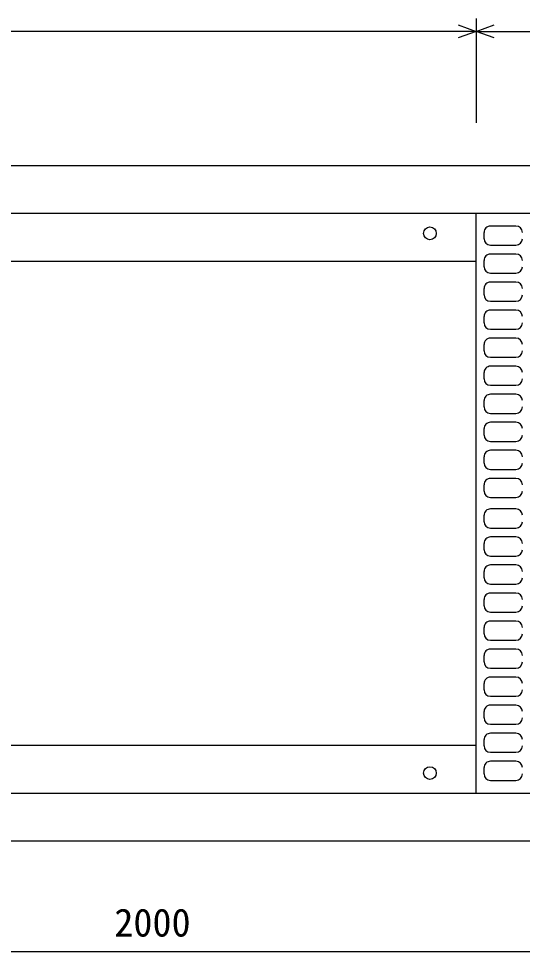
# Model space of a CAD drawing. Units: millimetres, scale not verified. Extents: x -16800 to 16800, y -5940 to 5940.
# Drawn here: x -8654 to -7864, y 2908 to 4372 of the extents above; entities that cross this region are included whole.
import ezdxf
from ezdxf.enums import TextEntityAlignment as Align

# ---------------------------------------------------------------- set-up
doc = ezdxf.new("R2010")
doc.units = ezdxf.units.MM
doc.header["$LTSCALE"] = 20
for name, color, linetype, lineweight in [('0-0_DIM', 7, 'Continuous', 25), ('0-2_HATCH', 6, 'Continuous', 25), ('0-5_OUTLINE', 3, 'Continuous', 25)]:
    doc.layers.add(name, color=color, linetype=linetype, lineweight=lineweight)
doc.styles.add('ＭＳ ゴシック', font='')
doc.styles.get('ＭＳ ゴシック').set_extended_font_data('MS Gothic')

msp = doc.modelspace()

# ---------------------------------------------------------------- linework, layer by layer
at = {"layer": '0-0_DIM'}
for p, q in [((-7936.22, 4372.23), (-7936.22, 4208.47)), ((-7936.22, 4352.23), (-8951.22, 4352.23)), ((-7936.22, 4352.23), (-7443.72, 4352.23)), ((-9443.72, 2908.47), (-7443.72, 2908.47))]:
    msp.add_line(p, q, dxfattribs=at)
for points in [[(-7964.41, 4362.49), (-7936.22, 4352.23), (-7964.41, 4341.97)], [(-7908.03, 4341.97), (-7936.22, 4352.23), (-7908.03, 4362.49)]]:
    msp.add_lwpolyline(points, dxfattribs=at)
at = {"layer": '0-2_HATCH'}
for p, q in [((-7873.72, 4046.8), (-7913.72, 4046.8)), ((-7923.72, 4026.8), (-7923.72, 4036.8)), ((-7913.72, 4016.8), (-7873.72, 4016.8)), ((-7873.72, 4002.8), (-7913.72, 4002.8)), ((-7923.72, 3982.8), (-7923.72, 3992.8)), ((-7913.72, 3972.8), (-7873.72, 3972.8)), ((-7873.72, 3958.8), (-7913.72, 3958.8)), ((-7923.72, 3938.8), (-7923.72, 3948.8)), ((-7913.72, 3928.8), (-7873.72, 3928.8)), ((-7873.72, 3914.8), (-7913.72, 3914.8)), ((-7923.72, 3894.8), (-7923.72, 3904.8)), ((-7913.72, 3884.8), (-7873.72, 3884.8)), ((-7873.72, 3870.8), (-7913.72, 3870.8)), ((-7923.72, 3850.8), (-7923.72, 3860.8)), ((-7913.72, 3840.8), (-7873.72, 3840.8)), ((-7873.72, 3826.8), (-7913.72, 3826.8)), ((-7923.72, 3806.8), (-7923.72, 3816.8)), ((-7913.72, 3796.8), (-7873.72, 3796.8)), ((-7873.72, 3782.8), (-7913.72, 3782.8)), ((-7923.72, 3762.8), (-7923.72, 3772.8)), ((-7913.72, 3752.8), (-7873.72, 3752.8)), ((-7873.72, 3738.8), (-7913.72, 3738.8)), ((-7923.72, 3718.8), (-7923.72, 3728.8)), ((-7913.72, 3708.8), (-7873.72, 3708.8)), ((-7873.72, 3694.8), (-7913.72, 3694.8)), ((-7923.72, 3674.8), (-7923.72, 3684.8)), ((-7913.72, 3664.8), (-7873.72, 3664.8)), ((-7873.72, 3650.8), (-7913.72, 3650.8)), ((-7923.72, 3630.8), (-7923.72, 3640.8)), ((-7913.72, 3620.8), (-7873.72, 3620.8)), ((-7873.72, 3602.8), (-7913.72, 3602.8)), ((-7923.72, 3582.8), (-7923.72, 3592.8)), ((-7913.72, 3572.8), (-7873.72, 3572.8)), ((-7873.72, 3558.8), (-7913.72, 3558.8)), ((-7923.72, 3538.8), (-7923.72, 3548.8)), ((-7913.72, 3528.8), (-7873.72, 3528.8)), ((-7873.72, 3514.8), (-7913.72, 3514.8)), ((-7923.72, 3494.8), (-7923.72, 3504.8)), ((-7913.72, 3484.8), (-7873.72, 3484.8)), ((-7873.72, 3470.8), (-7913.72, 3470.8)), ((-7923.72, 3450.8), (-7923.72, 3460.8)), ((-7913.72, 3440.8), (-7873.72, 3440.8)), ((-7873.72, 3426.8), (-7913.72, 3426.8)), ((-7923.72, 3406.8), (-7923.72, 3416.8)), ((-7913.72, 3396.8), (-7873.72, 3396.8)), ((-7873.72, 3382.8), (-7913.72, 3382.8)), ((-7923.72, 3362.8), (-7923.72, 3372.8)), ((-7913.72, 3352.8), (-7873.72, 3352.8)), ((-7873.72, 3338.8), (-7913.72, 3338.8)), ((-7923.72, 3318.8), (-7923.72, 3328.8)), ((-7913.72, 3308.8), (-7873.72, 3308.8)), ((-7873.72, 3294.8), (-7913.72, 3294.8)), ((-7923.72, 3274.8), (-7923.72, 3284.8)), ((-7913.72, 3264.8), (-7873.72, 3264.8)), ((-7873.72, 3250.8), (-7913.72, 3250.8)), ((-7923.72, 3230.8), (-7923.72, 3240.8)), ((-7913.72, 3220.8), (-7873.72, 3220.8)), ((-7873.72, 3206.8), (-7913.72, 3206.8)), ((-7923.72, 3186.8), (-7923.72, 3196.8)), ((-7913.72, 3176.8), (-7873.72, 3176.8))]:
    msp.add_line(p, q, dxfattribs=at)
for centre in [(-8008.72, 4035.3), (-8008.72, 3188.3)]:
    msp.add_circle(centre, 10, dxfattribs=at)
for centre, start, end in [((-7913.72, 4036.8), 89.99998, 180), ((-7873.72, 4036.8), 0.00002, 90.00002), ((-7913.72, 4026.8), 180, 269.99997), ((-7873.72, 4026.8), 270, 359.99998), ((-7913.72, 3992.8), 89.99998, 180), ((-7873.72, 3992.8), 0.00002, 90.00002), ((-7913.72, 3982.8), 180, 269.99997), ((-7873.72, 3982.8), 270, 359.99998), ((-7913.72, 3948.8), 89.99998, 180), ((-7873.72, 3948.8), 0.00002, 90.00002), ((-7913.72, 3938.8), 180, 269.99997), ((-7873.72, 3938.8), 270, 359.99998), ((-7913.72, 3904.8), 89.99998, 180), ((-7873.72, 3904.8), 0.00002, 90.00002), ((-7913.72, 3894.8), 180, 269.99997), ((-7873.72, 3894.8), 270, 359.99998), ((-7913.72, 3860.8), 89.99998, 180), ((-7873.72, 3860.8), 0.00002, 90.00002), ((-7913.72, 3850.8), 180, 269.99997), ((-7873.72, 3850.8), 270, 359.99998), ((-7913.72, 3816.8), 89.99998, 180), ((-7873.72, 3816.8), 0.00002, 90.00002), ((-7913.72, 3806.8), 180, 269.99997), ((-7873.72, 3806.8), 270, 359.99998), ((-7913.72, 3772.8), 89.99998, 180), ((-7873.72, 3772.8), 0.00002, 90.00002), ((-7913.72, 3762.8), 180, 269.99997), ((-7873.72, 3762.8), 270, 359.99998), ((-7913.72, 3728.8), 89.99998, 180), ((-7873.72, 3728.8), 0.00002, 90.00002), ((-7913.72, 3718.8), 180, 269.99997), ((-7873.72, 3718.8), 270, 359.99998), ((-7913.72, 3684.8), 89.99998, 180), ((-7873.72, 3684.8), 0.00002, 90.00002), ((-7913.72, 3674.8), 180, 269.99997), ((-7873.72, 3674.8), 270, 359.99998), ((-7913.72, 3640.8), 89.99998, 180), ((-7873.72, 3640.8), 0.00002, 90.00002), ((-7913.72, 3630.8), 180, 269.99997), ((-7873.72, 3630.8), 270, 359.99998), ((-7913.72, 3592.8), 89.99998, 180), ((-7873.72, 3592.8), 0.00002, 90.00002), ((-7913.72, 3582.8), 180, 269.99997), ((-7873.72, 3582.8), 270, 359.99998), ((-7913.72, 3548.8), 89.99998, 180), ((-7873.72, 3548.8), 0.00002, 90.00002), ((-7913.72, 3538.8), 180, 269.99997), ((-7873.72, 3538.8), 270, 359.99998), ((-7913.72, 3504.8), 89.99998, 180), ((-7873.72, 3504.8), 0.00002, 90.00002), ((-7913.72, 3494.8), 180, 269.99997), ((-7873.72, 3494.8), 270, 359.99998), ((-7913.72, 3460.8), 89.99998, 180), ((-7873.72, 3460.8), 0.00002, 90.00002), ((-7913.72, 3450.8), 180, 269.99997), ((-7873.72, 3450.8), 270, 359.99998), ((-7913.72, 3416.8), 89.99998, 180), ((-7873.72, 3416.8), 0.00002, 90.00002), ((-7913.72, 3406.8), 180, 269.99997), ((-7873.72, 3406.8), 270, 359.99998), ((-7913.72, 3372.8), 89.99998, 180), ((-7873.72, 3372.8), 0.00002, 90.00002), ((-7913.72, 3362.8), 180, 269.99997), ((-7873.72, 3362.8), 270, 359.99998), ((-7913.72, 3328.8), 89.99998, 180), ((-7873.72, 3328.8), 0.00002, 90.00002), ((-7913.72, 3318.8), 180, 269.99997), ((-7873.72, 3318.8), 270, 359.99998), ((-7913.72, 3284.8), 89.99998, 180), ((-7873.72, 3284.8), 0.00002, 90.00002), ((-7913.72, 3274.8), 180, 269.99997), ((-7873.72, 3274.8), 270, 359.99998), ((-7913.72, 3240.8), 89.99998, 180), ((-7873.72, 3240.8), 0.00002, 90.00002), ((-7913.72, 3230.8), 180, 269.99997), ((-7873.72, 3230.8), 270, 359.99998), ((-7913.72, 3196.8), 89.99998, 180), ((-7873.72, 3196.8), 0.00002, 90.00002), ((-7913.72, 3186.8), 180, 269.99997), ((-7873.72, 3186.8), 270, 359.99998)]:
    msp.add_arc(centre, 10, start, end, dxfattribs=at)
at = {"layer": '0-5_OUTLINE'}
for p, q in [((-9443.72, 4141.8), (-7443.72, 4141.8)), ((-9437.72, 4066.8), (-7449.72, 4066.8)), ((-7936.22, 3156.8), (-7936.22, 4066.8)), ((-8951.22, 3991.8), (-7936.22, 3991.8)), ((-8951.22, 3231.8), (-7936.22, 3231.8)), ((-9437.72, 3156.8), (-7449.72, 3156.8)), ((-8948.72, 3156.8), (-7938.72, 3156.8)), ((-8948.72, 3156.8), (-7938.72, 3156.8)), ((-9443.72, 3081.8), (-7443.72, 3081.8))]:
    msp.add_line(p, q, dxfattribs=at)

# ---------------------------------------------------------------- texts
at = {"layer": '0-0_DIM', "style": 'ＭＳ ゴシック'}
msp.add_text('2000', height=43.99, dxfattribs=at).set_placement((-8503.72, 2918.47), align=Align.BOTTOM_LEFT)

doc.saveas('drawing.dxf')
